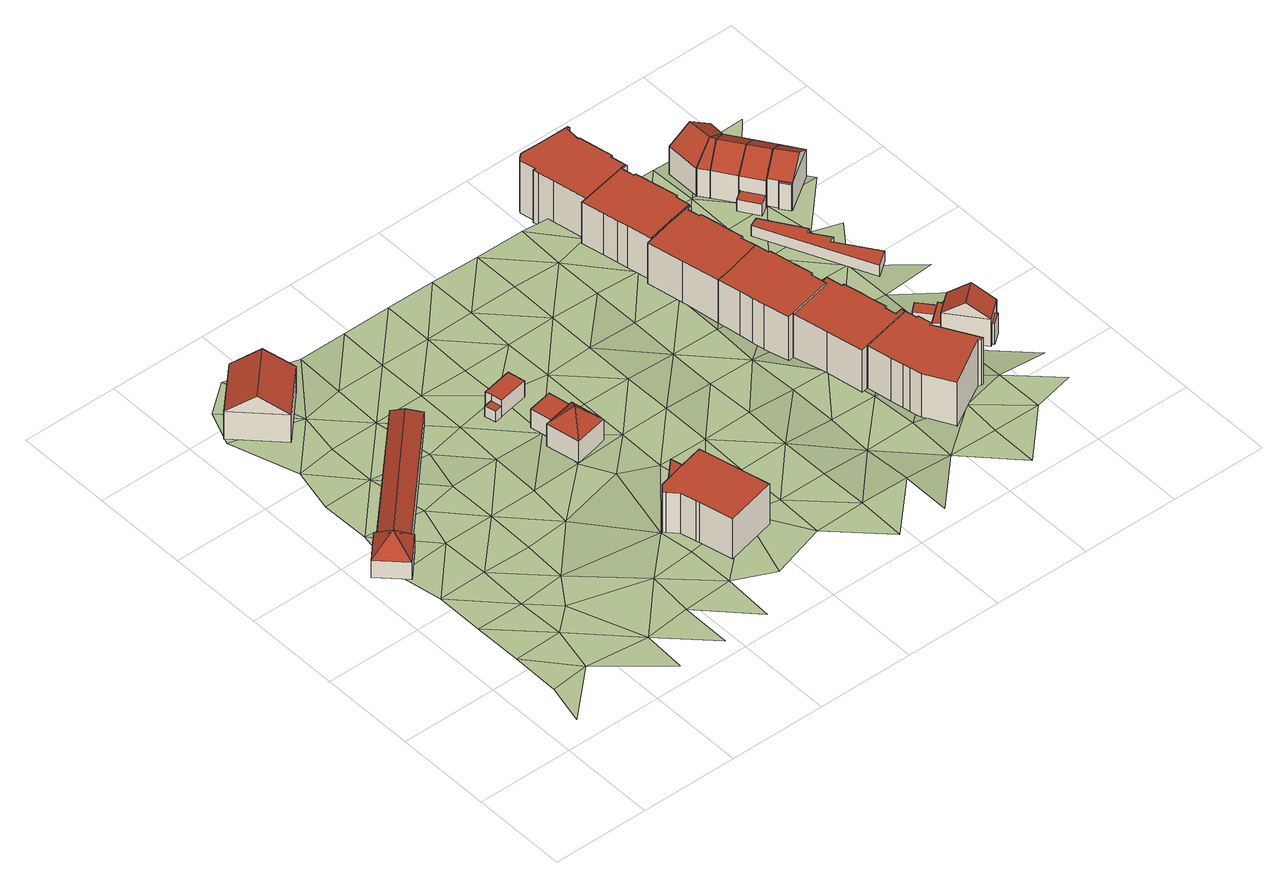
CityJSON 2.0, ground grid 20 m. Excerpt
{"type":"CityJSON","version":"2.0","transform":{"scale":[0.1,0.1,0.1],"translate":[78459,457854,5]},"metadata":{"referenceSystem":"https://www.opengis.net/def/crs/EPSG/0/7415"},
"CityObjects":{
"building1":{"type":"Building","attributes":{"validity":"0"},"children":["building1-1","building1-2"]},
"building1-1":{"type":"BuildingPart","attributes":{"roofType":"1040","RelativeEavesHeight":3.9,"RelativeRidgeHeight":7.31,"AbsoluteEavesHeight":12.45,"AbsoluteRidgeHeight":15.87,"validity":"0"},"parents":["building1"],"geometry":[{"type":"Solid","lod":"2","boundaries":[[[[0,1,2,3]],[[1,4,5,2]],[[4,6,7,5]],[[6,0,3,7]],[[4,1,8]],[[0,6,9]],[[1,0,9,8]],[[6,4,8,9]],[[3,2,5,7]]]],"semantics":{"surfaces":[{"type":"WallSurface"},{"type":"RoofSurface","Direction":44.85,"Slope":41.11},{"type":"RoofSurface","Direction":224.78,"Slope":-45.88},{"type":"RoofSurface","Direction":314.71,"Slope":41.17},{"type":"RoofSurface","Direction":134.68,"Slope":41.06},{"type":"GroundSurface"}],"values":[[0,0,0,0,1,2,3,4,5]]}}]},
"building1-2":{"type":"BuildingPart","attributes":{"roofType":"1120","RelativeEavesHeight":3.92,"RelativeRidgeHeight":8.08,"AbsoluteEavesHeight":12.45,"AbsoluteRidgeHeight":16.61,"validity":"0"},"parents":["building1"],"geometry":[{"type":"Solid","lod":"2","boundaries":[[[[10,11,12,13]],[[11,14,15,12]],[[14,16,17,15]],[[16,10,13,17]],[[11,10,18]],[[14,11,18]],[[16,14,18]],[[10,16,18]],[[13,12,15,17]]]],"semantics":{"surfaces":[{"type":"WallSurface"},{"type":"RoofSurface","Direction":134.63,"Slope":40.34},{"type":"RoofSurface","Direction":224.61,"Slope":40.28},{"type":"RoofSurface","Direction":314.88,"Slope":40.34},{"type":"RoofSurface","Direction":44.78,"Slope":40.28},{"type":"GroundSurface"}],"values":[[0,0,0,0,1,2,3,4,5]]}}]},
"building2":{"type":"Building","attributes":{"roofType":"1030","RelativeEavesHeight":6.47,"RelativeRidgeHeight":10.42,"AbsoluteEavesHeight":15.68,"AbsoluteRidgeHeight":19.63,"validity":"0"},"geometry":[{"type":"Solid","lod":"2","boundaries":[[[[19,20,21,22]],[[20,23,24,21]],[[23,25,26,24]],[[25,19,22,26]],[[23,20,27]],[[19,25,28]],[[20,19,28,27]],[[25,23,27,28]],[[22,21,24,26]]]],"semantics":{"surfaces":[{"type":"WallSurface"},{"type":"RoofSurface","Direction":315.12,"Slope":55.67},{"type":"RoofSurface","Direction":134.87,"Slope":55.67},{"type":"GroundSurface"}],"values":[[0,0,0,0,0,0,1,2,3]]}}]},
"building3":{"type":"Building","attributes":{"roofType":"1000","RelativeEavesHeight":9.37,"RelativeRidgeHeight":9.37,"AbsoluteEavesHeight":18.61,"AbsoluteRidgeHeight":18.61,"validity":"0"},"geometry":[{"type":"Solid","lod":"2","boundaries":[[[[29,30,31,32]],[[30,33,34,31]],[[33,35,36,34]],[[35,37,38,36]],[[37,39,40,38]],[[39,41,42,40]],[[41,43,44,42]],[[43,45,46,44]],[[45,47,48,46]],[[47,49,50,48]],[[49,51,52,50]],[[51,53,54,52]],[[53,29,32,54]],[[53,51,49,47,45,43,41,39,37,35,33,30,29]],[[32,31,34,36,38,40,42,44,46,48,50,52,54]]]],"semantics":{"surfaces":[{"type":"WallSurface"},{"type":"RoofSurface","Direction":0,"Slope":90},{"type":"GroundSurface"}],"values":[[0,0,0,0,0,0,0,0,0,0,0,0,0,1,2]]}}]},
"building4":{"type":"Building","attributes":{"roofType":"1000","RelativeEavesHeight":3.61,"RelativeRidgeHeight":3.61,"AbsoluteEavesHeight":12.9,"AbsoluteRidgeHeight":12.9,"validity":"0"},"geometry":[{"type":"Solid","lod":"2","boundaries":[[[[55,56,57,58]],[[56,59,60,57]],[[59,61,62,60]],[[61,55,58,62]],[[61,59,56,55]],[[58,57,60,62]]]],"semantics":{"surfaces":[{"type":"WallSurface"},{"type":"RoofSurface","Direction":0,"Slope":90},{"type":"GroundSurface"}],"values":[[0,0,0,0,1,2]]}}]},
"building5":{"type":"Building","attributes":{"validity":"0"},"children":["building5-1","building5-2"]},
"building5-1":{"type":"BuildingPart","attributes":{"roofType":"1120","RelativeEavesHeight":5.06,"RelativeRidgeHeight":8.87,"AbsoluteEavesHeight":13.68,"AbsoluteRidgeHeight":17.49,"validity":"0"},"parents":["building5"],"geometry":[{"type":"Solid","lod":"2","boundaries":[[[[63,64,65,66]],[[64,67,68,65]],[[67,69,70,68]],[[69,63,66,70]],[[64,63,71]],[[67,64,71]],[[69,67,71]],[[63,69,71]],[[66,65,68,70]]]],"semantics":{"surfaces":[{"type":"WallSurface"},{"type":"RoofSurface","Direction":259.05,"Slope":42.78},{"type":"RoofSurface","Direction":349.16,"Slope":42.77},{"type":"RoofSurface","Direction":79.16,"Slope":42.78},{"type":"RoofSurface","Direction":168.69,"Slope":42.77},{"type":"GroundSurface"}],"values":[[0,0,0,0,1,2,3,4,5]]}}]},
"building5-2":{"type":"BuildingPart","attributes":{"roofType":"1000","RelativeEavesHeight":4.38,"RelativeRidgeHeight":4.38,"AbsoluteEavesHeight":13.31,"AbsoluteRidgeHeight":13.31,"validity":"0"},"parents":["building5"],"geometry":[{"type":"Solid","lod":"2","boundaries":[[[[72,73,74,75]],[[73,76,77,74]],[[76,78,79,77]],[[78,72,75,79]],[[78,76,73,72]],[[75,74,77,79]]]],"semantics":{"surfaces":[{"type":"WallSurface"},{"type":"RoofSurface","Direction":169.07,"Slope":90},{"type":"GroundSurface"}],"values":[[0,0,0,0,1,2]]}}]},
"building6":{"type":"Building","attributes":{"validity":"0"},"children":["building6-1","building6-2"]},
"building6-1":{"type":"BuildingPart","attributes":{"roofType":"1000","RelativeEavesHeight":3.83,"RelativeRidgeHeight":3.83,"AbsoluteEavesHeight":12.99,"AbsoluteRidgeHeight":12.99,"validity":"0"},"parents":["building6"],"geometry":[{"type":"Solid","lod":"2","boundaries":[[[[80,81,82,83]],[[81,84,85,82]],[[84,86,87,85]],[[86,88,89,87]],[[88,80,83,89]],[[88,86,84,81,80]],[[83,82,85,87,89]]]],"semantics":{"surfaces":[{"type":"WallSurface"},{"type":"RoofSurface","Direction":0,"Slope":90},{"type":"GroundSurface"}],"values":[[0,0,0,0,0,1,2]]}}]},
"building6-2":{"type":"BuildingPart","attributes":{"roofType":"1000","RelativeEavesHeight":2.48,"RelativeRidgeHeight":2.48,"AbsoluteEavesHeight":11.59,"AbsoluteRidgeHeight":11.59,"validity":"0"},"parents":["building6"],"geometry":[{"type":"Solid","lod":"2","boundaries":[[[[90,91,92,93]],[[91,94,95,92]],[[94,96,97,95]],[[96,90,93,97]],[[96,94,91,90]],[[93,92,95,97]]]],"semantics":{"surfaces":[{"type":"WallSurface"},{"type":"RoofSurface","Direction":0,"Slope":90},{"type":"GroundSurface"}],"values":[[0,0,0,0,1,2]]}}]},
"building7":{"type":"Building","attributes":{"roofType":"1000","RelativeEavesHeight":12.07,"RelativeRidgeHeight":12.07,"AbsoluteEavesHeight":18.61,"AbsoluteRidgeHeight":18.61,"validity":"0"},"geometry":[{"type":"Solid","lod":"2","boundaries":[[[[98,99,100,101]],[[99,102,103,100]],[[102,104,105,103]],[[104,106,107,105]],[[106,108,109,107]],[[108,110,111,109]],[[110,112,113,111]],[[112,114,115,113]],[[114,116,117,115]],[[116,118,119,117]],[[118,120,121,119]],[[120,122,123,121]],[[122,124,125,123]],[[124,126,127,125]],[[126,128,129,127]],[[128,130,131,129]],[[130,98,101,131]],[[130,128,126,124,122,120,118,116,114,112,110,108,106,104,102,99,98]],[[101,100,103,105,107,109,111,113,115,117,119,121,123,125,127,129,131]]]],"semantics":{"surfaces":[{"type":"WallSurface"},{"type":"RoofSurface","Direction":0,"Slope":90},{"type":"GroundSurface"}],"values":[[0,0,0,0,0,0,0,0,0,0,0,0,0,0,0,0,0,1,2]]}}]},
"building8":{"type":"Building","attributes":{"roofType":"1000","RelativeEavesHeight":11.74,"RelativeRidgeHeight":11.74,"AbsoluteEavesHeight":18.32,"AbsoluteRidgeHeight":18.32,"validity":"0"},"geometry":[{"type":"Solid","lod":"2","boundaries":[[[[132,133,134,135]],[[133,136,137,134]],[[136,138,139,137]],[[138,140,141,139]],[[140,142,143,141]],[[142,144,145,143]],[[144,146,147,145]],[[146,148,149,147]],[[148,150,151,149]],[[150,152,153,151]],[[152,154,155,153]],[[154,156,157,155]],[[156,158,159,157]],[[158,160,161,159]],[[160,162,163,161]],[[162,164,165,163]],[[164,132,135,165]],[[164,162,160,158,156,154,152,150,148,146,144,142,140,138,136,133,132]],[[135,134,137,139,141,143,145,147,149,151,153,155,157,159,161,163,165]]]],"semantics":{"surfaces":[{"type":"WallSurface"},{"type":"RoofSurface","Direction":0,"Slope":90},{"type":"GroundSurface"}],"values":[[0,0,0,0,0,0,0,0,0,0,0,0,0,0,0,0,0,1,2]]}}]},
"building9":{"type":"Building","attributes":{"roofType":"1000","RelativeEavesHeight":11.69,"RelativeRidgeHeight":11.69,"AbsoluteEavesHeight":18.32,"AbsoluteRidgeHeight":18.32,"validity":"0"},"geometry":[{"type":"Solid","lod":"2","boundaries":[[[[166,167,168,169]],[[167,170,171,168]],[[170,172,173,171]],[[172,174,175,173]],[[174,176,177,175]],[[176,178,179,177]],[[178,180,181,179]],[[180,140,141,181]],[[140,138,139,141]],[[138,182,183,139]],[[182,184,185,183]],[[184,186,187,185]],[[186,188,189,187]],[[188,190,191,189]],[[190,192,193,191]],[[192,166,169,193]],[[192,190,188,186,184,182,138,140,180,178,176,174,172,170,167,166]],[[169,168,171,173,175,177,179,181,141,139,183,185,187,189,191,193]]]],"semantics":{"surfaces":[{"type":"WallSurface"},{"type":"RoofSurface","Direction":0,"Slope":90},{"type":"GroundSurface"}],"values":[[0,0,0,0,0,0,0,0,0,0,0,0,0,0,0,0,1,2]]}}]},
"building10":{"type":"Building","attributes":{"roofType":"1000","RelativeEavesHeight":12.25,"RelativeRidgeHeight":12.25,"AbsoluteEavesHeight":18.61,"AbsoluteRidgeHeight":18.61,"validity":"0"},"geometry":[{"type":"Solid","lod":"2","boundaries":[[[[116,114,194,195]],[[114,112,196,194]],[[112,197,198,196]],[[197,199,200,198]],[[199,201,202,200]],[[201,203,204,202]],[[203,205,206,204]],[[205,207,208,206]],[[207,209,210,208]],[[209,211,212,210]],[[211,213,214,212]],[[213,215,216,214]],[[215,217,218,216]],[[217,219,220,218]],[[219,221,222,220]],[[221,223,224,222]],[[223,116,195,224]],[[223,221,219,217,215,213,211,209,207,205,203,201,199,197,112,114,116]],[[195,194,196,198,200,202,204,206,208,210,212,214,216,218,220,222,224]]]],"semantics":{"surfaces":[{"type":"WallSurface"},{"type":"RoofSurface","Direction":0,"Slope":90},{"type":"GroundSurface"}],"values":[[0,0,0,0,0,0,0,0,0,0,0,0,0,0,0,0,0,1,2]]}}]},
"building11":{"type":"Building","attributes":{"roofType":"1000","RelativeEavesHeight":12.56,"RelativeRidgeHeight":12.56,"AbsoluteEavesHeight":18.91,"AbsoluteRidgeHeight":18.91,"validity":"0"},"geometry":[{"type":"Solid","lod":"2","boundaries":[[[[225,226,204,206]],[[226,227,202,204]],[[227,228,229,202]],[[228,230,231,229]],[[230,232,233,231]],[[232,234,235,233]],[[234,236,237,235]],[[236,238,239,237]],[[238,240,241,239]],[[240,242,243,241]],[[242,244,245,243]],[[244,246,247,245]],[[246,248,249,247]],[[248,250,251,249]],[[250,252,253,251]],[[252,254,255,253]],[[254,225,206,255]],[[254,252,250,248,246,244,242,240,238,236,234,232,230,228,227,226,225]],[[206,204,202,229,231,233,235,237,239,241,243,245,247,249,251,253,255]]]],"semantics":{"surfaces":[{"type":"WallSurface"},{"type":"RoofSurface","Direction":0,"Slope":90},{"type":"GroundSurface"}],"values":[[0,0,0,0,0,0,0,0,0,0,0,0,0,0,0,0,0,1,2]]}}]},
"building12":{"type":"Building","attributes":{"roofType":"1000","RelativeEavesHeight":12.27,"RelativeRidgeHeight":12.27,"AbsoluteEavesHeight":18.91,"AbsoluteRidgeHeight":18.91,"validity":"0"},"geometry":[{"type":"Solid","lod":"2","boundaries":[[[[256,238,257,258]],[[238,236,259,257]],[[236,260,261,259]],[[260,262,263,261]],[[262,264,265,263]],[[264,266,267,265]],[[266,268,269,267]],[[268,270,271,269]],[[270,272,273,271]],[[272,274,275,273]],[[274,276,277,275]],[[276,278,279,277]],[[278,280,281,279]],[[280,282,283,281]],[[282,284,285,283]],[[284,286,287,285]],[[286,288,289,287]],[[288,290,291,289]],[[290,256,258,291]],[[290,288,286,284,282,280,278,276,274,272,270,268,266,264,262,260,236,238,256]],[[258,257,259,261,263,265,267,269,271,273,275,277,279,281,283,285,287,289,291]]]],"semantics":{"surfaces":[{"type":"WallSurface"},{"type":"RoofSurface","Direction":0,"Slope":90},{"type":"GroundSurface"}],"values":[[0,0,0,0,0,0,0,0,0,0,0,0,0,0,0,0,0,0,0,1,2]]}}]},
"building13":{"type":"Building","attributes":{"validity":"0"},"children":["building13-1","building13-2","building13-3","building13-4"]},
"building13-1":{"type":"BuildingPart","attributes":{"roofType":"1000","RelativeEavesHeight":3.9,"RelativeRidgeHeight":3.9,"AbsoluteEavesHeight":10.85,"AbsoluteRidgeHeight":10.85,"validity":"0"},"parents":["building13"],"geometry":[{"type":"Solid","lod":"2","boundaries":[[[[292,293,294,295]],[[293,296,297,294]],[[296,298,299,297]],[[298,292,295,299]],[[298,296,293,292]],[[295,294,297,299]]]],"semantics":{"surfaces":[{"type":"WallSurface"},{"type":"RoofSurface","Direction":0,"Slope":90},{"type":"GroundSurface"}],"values":[[0,0,0,0,1,2]]}}]},
"building13-2":{"type":"BuildingPart","attributes":{"roofType":"1030","RelativeEavesHeight":6.4,"RelativeRidgeHeight":9.7,"AbsoluteEavesHeight":13.35,"AbsoluteRidgeHeight":16.65,"validity":"0"},"parents":["building13"],"geometry":[{"type":"Solid","lod":"2","boundaries":[[[[300,301,299,295]],[[301,302,303,299]],[[302,304,305,303]],[[304,300,295,305]],[[302,301,306]],[[300,304,307]],[[301,300,307,306]],[[304,302,306,307]],[[295,299,303,305]]]],"semantics":{"surfaces":[{"type":"WallSurface"},{"type":"RoofSurface","Direction":321.56,"Slope":53.16},{"type":"RoofSurface","Direction":141.35,"Slope":53.16},{"type":"GroundSurface"}],"values":[[0,0,0,0,0,0,1,2,3]]}}]},
"building13-3":{"type":"BuildingPart","attributes":{"roofType":"1000","RelativeEavesHeight":4.85,"RelativeRidgeHeight":4.85,"AbsoluteEavesHeight":11.91,"AbsoluteRidgeHeight":11.91,"validity":"0"},"parents":["building13"],"geometry":[{"type":"Solid","lod":"2","boundaries":[[[[308,309,310,311]],[[309,312,313,310]],[[312,314,315,313]],[[314,308,311,315]],[[314,312,309,308]],[[311,310,313,315]]]],"semantics":{"surfaces":[{"type":"WallSurface"},{"type":"RoofSurface","Direction":0,"Slope":90},{"type":"GroundSurface"}],"values":[[0,0,0,0,1,2]]}}]},
"building13-4":{"type":"BuildingPart","attributes":{"roofType":"1000","RelativeEavesHeight":3.12,"RelativeRidgeHeight":3.12,"AbsoluteEavesHeight":10.19,"AbsoluteRidgeHeight":10.19,"validity":"0"},"parents":["building13"],"geometry":[{"type":"Solid","lod":"2","boundaries":[[[[316,317,318,319]],[[317,320,321,318]],[[320,322,323,321]],[[322,324,325,323]],[[324,316,319,325]],[[324,322,320,317,316]],[[319,318,321,323,325]]]],"semantics":{"surfaces":[{"type":"WallSurface"},{"type":"RoofSurface","Direction":0,"Slope":90},{"type":"GroundSurface"}],"values":[[0,0,0,0,0,1,2]]}}]},
"building14":{"type":"Building","attributes":{"roofType":"1000","RelativeEavesHeight":2.44,"RelativeRidgeHeight":2.44,"AbsoluteEavesHeight":8.48,"AbsoluteRidgeHeight":8.48,"validity":"0"},"geometry":[{"type":"Solid","lod":"2","boundaries":[[[[326,327,328,329]],[[327,330,331,328]],[[330,332,333,331]],[[332,334,335,333]],[[334,336,337,335]],[[336,338,339,337]],[[338,340,341,339]],[[340,326,329,341]],[[340,338,336,334,332,330,327,326]],[[329,328,331,333,335,337,339,341]]]],"semantics":{"surfaces":[{"type":"WallSurface"},{"type":"RoofSurface","Direction":0,"Slope":90},{"type":"GroundSurface"}],"values":[[0,0,0,0,0,0,0,0,1,2]]}}]},
"building15":{"type":"Building","attributes":{"validity":"0"},"children":["building15-1","building15-2"]},
"building15-1":{"type":"BuildingPart","attributes":{"roofType":"1030","RelativeEavesHeight":6.57,"RelativeRidgeHeight":9.76,"AbsoluteEavesHeight":12.1,"AbsoluteRidgeHeight":15.29,"validity":"0"},"parents":["building15"],"geometry":[{"type":"Solid","lod":"2","boundaries":[[[[342,343,344,345]],[[343,346,347,344]],[[346,348,349,347]],[[348,342,345,349]],[[346,343,350]],[[342,348,351]],[[343,342,351,350]],[[348,346,350,351]],[[345,344,347,349]]]],"semantics":{"surfaces":[{"type":"WallSurface"},{"type":"RoofSurface","Direction":270.07,"Slope":54.99},{"type":"RoofSurface","Direction":90.62,"Slope":54.94},{"type":"GroundSurface"}],"values":[[0,0,0,0,0,0,1,2,3]]}}]},
"building15-2":{"type":"BuildingPart","attributes":{"roofType":"1030","RelativeEavesHeight":6.51,"RelativeRidgeHeight":9.7,"AbsoluteEavesHeight":12.1,"AbsoluteRidgeHeight":15.29,"validity":"0"},"parents":["building15"],"geometry":[{"type":"Solid","lod":"2","boundaries":[[[[352,342,353,354]],[[342,348,355,353]],[[348,356,357,355]],[[356,352,354,357]],[[348,342,351]],[[352,356,358]],[[342,352,358,351]],[[356,348,351,358]],[[354,353,355,357]]]],"semantics":{"surfaces":[{"type":"WallSurface"},{"type":"RoofSurface","Direction":236.57,"Slope":56.31},{"type":"RoofSurface","Direction":62.44,"Slope":56.39},{"type":"GroundSurface"}],"values":[[0,0,0,0,0,0,1,2,3]]}}]},
"building16":{"type":"Building","attributes":{"roofType":"1030","RelativeEavesHeight":6.51,"RelativeRidgeHeight":9.69,"AbsoluteEavesHeight":12.1,"AbsoluteRidgeHeight":15.29,"validity":"0"},"geometry":[{"type":"Solid","lod":"2","boundaries":[[[[359,352,354,360]],[[352,356,357,354]],[[356,361,362,357]],[[361,359,360,362]],[[356,352,358]],[[359,361,363]],[[352,359,363,358]],[[361,356,358,363]],[[360,354,357,362]]]],"semantics":{"surfaces":[{"type":"WallSurface"},{"type":"RoofSurface","Direction":235.72,"Slope":56.1},{"type":"RoofSurface","Direction":55.79,"Slope":56.1},{"type":"GroundSurface"}],"values":[[0,0,0,0,0,0,1,2,3]]}}]},
"building17":{"type":"Building","attributes":{"validity":"0"},"children":["building17-1","building17-2"]},
"building17-1":{"type":"BuildingPart","attributes":{"roofType":"1030","RelativeEavesHeight":6.51,"RelativeRidgeHeight":9.69,"AbsoluteEavesHeight":12.1,"AbsoluteRidgeHeight":15.29,"validity":"0"},"parents":["building17"],"geometry":[{"type":"Solid","lod":"2","boundaries":[[[[361,364,365,362]],[[364,366,367,365]],[[366,359,360,367]],[[359,361,362,360]],[[366,364,368]],[[361,359,363]],[[364,361,363,368]],[[359,366,368,363]],[[362,365,367,360]]]],"semantics":{"surfaces":[{"type":"WallSurface"},{"type":"RoofSurface","Direction":55.81,"Slope":56.08},{"type":"RoofSurface","Direction":235.78,"Slope":56.08},{"type":"GroundSurface"}],"values":[[0,0,0,0,0,0,1,2,3]]}}]},
"building17-2":{"type":"BuildingPart","attributes":{"roofType":"1000","RelativeEavesHeight":2.61,"RelativeRidgeHeight":2.61,"AbsoluteEavesHeight":8.66,"AbsoluteRidgeHeight":8.66,"validity":"0"},"parents":["building17"],"geometry":[{"type":"Solid","lod":"2","boundaries":[[[[369,370,371,372]],[[370,373,374,371]],[[373,375,376,374]],[[375,369,372,376]],[[375,373,370,369]],[[372,371,374,376]]]],"semantics":{"surfaces":[{"type":"WallSurface"},{"type":"RoofSurface","Direction":0,"Slope":90},{"type":"GroundSurface"}],"values":[[0,0,0,0,1,2]]}}]},
"building18":{"type":"Building","attributes":{"validity":"0"},"children":["building18-1","building18-2"]},
"building18-1":{"type":"BuildingPart","attributes":{"roofType":"1030","RelativeEavesHeight":6.47,"RelativeRidgeHeight":9.66,"AbsoluteEavesHeight":12.1,"AbsoluteRidgeHeight":15.29,"validity":"0"},"parents":["building18"],"geometry":[{"type":"Solid","lod":"2","boundaries":[[[[377,378,379,380]],[[378,381,382,379]],[[381,383,384,382]],[[383,377,380,384]],[[381,378,385]],[[377,383,386]],[[378,377,386,385]],[[383,381,385,386]],[[380,379,382,384]]]],"semantics":{"surfaces":[{"type":"WallSurface"},{"type":"RoofSurface","Direction":55.54,"Slope":54.31},{"type":"RoofSurface","Direction":234.99,"Slope":54.3},{"type":"GroundSurface"}],"values":[[0,0,0,0,0,0,1,2,3]]}}]},
"building18-2":{"type":"BuildingPart","attributes":{"roofType":"1000","RelativeEavesHeight":6.11,"RelativeRidgeHeight":6.11,"AbsoluteEavesHeight":12.1,"AbsoluteRidgeHeight":12.1,"validity":"0"},"parents":["building18"],"geometry":[{"type":"Solid","lod":"2","boundaries":[[[[381,387,388,389]],[[387,390,391,388]],[[390,392,393,391]],[[392,381,389,393]],[[392,390,387,381]],[[389,388,391,393]]]],"semantics":{"surfaces":[{"type":"WallSurface"},{"type":"RoofSurface","Direction":0,"Slope":90},{"type":"GroundSurface"}],"values":[[0,0,0,0,1,2]]}}]},
"terrain1":{"type":"TINRelief","attributes":{"validity":"0"},"geometry":[{"type":"CompositeSurface","lod":"2","boundaries":[[[394,395,396]],[[397,394,396]],[[398,397,399]],[[397,396,399]],[[400,398,401]],[[398,399,401]],[[402,400,403]],[[399,396,404]],[[400,401,405]],[[396,406,404]],[[407,402,403]],[[401,399,408]],[[400,405,403]],[[408,399,404]],[[405,401,409]],[[410,407,411]],[[401,408,409]],[[407,403,412]],[[413,410,411]],[[407,412,411]],[[403,405,414]],[[408,404,415]],[[405,409,416]],[[404,417,418]],[[409,408,415]],[[419,413,420]],[[405,416,414]],[[412,403,414]],[[413,411,421]],[[422,419,420]],[[404,418,415]],[[413,421,420]],[[411,412,423]],[[416,409,424]],[[412,414,423]],[[425,422,420]],[[414,416,424]],[[421,411,426]],[[411,423,427]],[[409,415,428]],[[415,418,429]],[[418,430,429]],[[420,421,426]],[[424,409,428]],[[411,427,426]],[[423,414,431]],[[414,424,432]],[[425,420,433]],[[415,429,434]],[[414,432,431]],[[427,423,431]],[[420,426,435]],[[415,434,428]],[[420,435,433]],[[426,427,436]],[[432,424,437]],[[427,431,436]],[[424,428,438]],[[435,426,439]],[[434,429,440]],[[426,436,441]],[[431,432,442]],[[428,434,440]],[[429,443,440]],[[424,438,437]],[[426,441,439]],[[436,431,442]],[[433,435,444]],[[432,437,442]],[[435,439,444]],[[428,445,438]],[[441,436,446]],[[428,440,447]],[[428,447,445]],[[436,442,446]],[[443,448,440]],[[437,438,449]],[[442,437,449]],[[439,441,450]],[[441,446,451]],[[438,445,449]],[[441,451,450]],[[444,439,452]],[[440,448,453]],[[447,440,454]],[[446,442,455]],[[442,449,456]],[[439,450,452]],[[440,453,454]],[[445,447,457]],[[442,456,455]],[[451,446,458]],[[447,454,457]],[[453,448,459]],[[449,445,460]],[[450,451,458]],[[448,461,459]],[[446,455,458]],[[445,457,460]],[[456,449,462]],[[454,453,463]],[[453,459,464]],[[455,456,462]],[[452,450,465]],[[449,460,462]],[[450,458,466]],[[457,454,463]],[[453,464,463]],[[450,466,465]],[[459,461,467]],[[458,455,468]],[[455,462,469]],[[460,457,470]],[[457,463,471]],[[466,458,468]],[[464,459,472]],[[455,469,468]],[[457,471,470]],[[463,464,472]],[[462,460,473]],[[459,467,472]],[[469,462,473]],[[465,466,474]],[[466,468,475]],[[460,470,473]],[[471,463,476]],[[463,472,477]],[[466,475,474]],[[467,478,479]],[[468,469,480]],[[463,477,476]],[[469,473,481]],[[470,471,482]],[[472,467,479]],[[469,481,480]],[[473,470,482]],[[475,468,483]],[[471,476,482]],[[477,472,484]],[[474,475,483]],[[468,480,483]],[[472,479,485]],[[481,473,486]],[[476,477,487]],[[473,482,488]],[[472,485,484]],[[482,476,487]],[[473,488,486]],[[477,484,487]],[[474,483,489]],[[480,481,490]],[[483,480,490]],[[481,486,490]],[[485,479,491]],[[479,492,493]],[[489,483,494]],[[479,493,491]],[[488,482,495]],[[482,487,496]],[[483,490,494]],[[484,485,497]],[[487,484,498]],[[486,488,499]],[[489,494,500]],[[485,491,497]],[[482,496,495]],[[493,492,501]],[[490,486,502]],[[488,495,499]],[[484,497,498]],[[487,498,496]],[[491,493,501]],[[494,490,503]],[[486,499,502]],[[500,494,504]],[[497,491,505]],[[490,502,503]],[[491,501,505]],[[496,498,506]],[[495,496,507]],[[494,503,504]],[[498,497,508]],[[496,506,507]],[[499,495,509]],[[497,505,510]],[[506,498,508]],[[502,499,511]],[[495,507,509]],[[497,510,508]],[[505,501,512]],[[499,509,511]],[[503,502,513]],[[506,508,514]],[[507,506,515]],[[510,505,516]],[[502,511,513]],[[509,507,515]],[[504,503,517]],[[506,514,515]],[[508,510,518]],[[503,513,517]],[[514,508,518]],[[511,509,519]],[[509,515,520]],[[513,511,519]],[[509,520,519]],[[515,514,521]],[[520,515,522]],[[517,513,523]],[[513,519,524]],[[513,524,523]],[[519,520,525]],[[524,519,525]],[[523,524,526]]]}]}
},
"vertices":[
[58,574,75],[275,793,75],[275,793,36],[58,574,36],[317,751,75],[317,751,36],[101,532,75],[101,532,36],[275,751,109],[55,528,109],
[104,528,75],[55,478,75],[55,478,35],[104,528,35],[5,528,75],[5,528,35],[54,578,75],[54,578,35],[55,528,116],
[35,951,107],[120,1036,107],[120,1036,42],[35,951,42],[203,956,107],[203,956,42],[117,869,107],[117,869,42],[161,996,146],[76,910,146],
[607,177,136],[502,152,136],[502,152,42],[607,177,42],[486,220,136],[486,220,42],[484,227,136],[484,227,42],[476,259,136],[476,259,42],[459,277,136],[459,277,42],[454,282,136],[454,282,42],[467,297,136],[467,297,42],[522,311,136],[522,311,42],[573,323,136],[573,323,42],[588,259,136],[588,259,42],[590,252,136],[590,252,42],[594,234,136],[594,234,42],
[573,323,79],[522,311,79],[522,311,43],[573,323,43],[515,338,79],[515,338,43],[559,382,79],[559,382,43],
[462,512,87],[449,581,87],[449,581,36],[462,512,36],[518,595,87],[518,595,36],[531,526,87],[531,526,36],[490,553,125],
[465,584,83],[456,631,83],[456,631,39],[465,584,39],[506,641,83],[506,641,39],[515,594,83],[515,594,39],
[430,705,80],[427,717,80],[427,717,42],[430,705,42],[489,729,80],[489,729,42],[496,694,80],[496,694,42],[434,682,80],[434,682,42],
[418,679,66],[413,702,66],[413,702,41],[418,679,41],[430,705,66],[430,705,41],[434,682,66],[434,682,41],
[1009,507,136],[1011,497,136],[1011,497,15],[1009,507,15],[919,477,136],[919,477,15],[906,474,136],[906,474,15],[895,526,136],[895,526,15],[890,550,136],[890,550,15],[885,577,136],[885,577,15],[875,624,136],[875,624,15],[910,631,136],[910,631,15],[981,649,136],[981,649,15],[987,621,136],[987,621,15],[990,621,136],[990,621,15],[998,585,136],[998,585,15],[1000,573,136],[1000,573,15],[1001,568,136],[1001,568,15],[1009,532,136],[1009,532,15],[1005,531,136],[1005,531,15],
[1052,369,133],[1054,363,133],[1054,363,16],[1052,369,16],[1068,366,133],[1068,366,16],[1070,357,133],[1070,357,16],[964,334,133],[964,334,16],[949,330,133],[949,330,16],[934,405,133],[934,405,16],[919,477,133],[919,477,16],[1011,497,133],[1011,497,16],[1009,507,133],[1009,507,16],[1023,510,133],[1023,510,16],[1030,477,133],[1030,477,16],[1034,478,133],[1034,478,16],[1042,443,133],[1042,443,16],[1045,426,133],[1045,426,16],[1053,388,133],[1053,388,16],[1049,387,133],[1049,387,16],
[1128,219,133],[1123,218,133],[1123,218,16],[1128,219,16],[1117,221,133],[1117,221,16],[1021,163,133],[1021,163,16],[988,219,133],[988,219,16],[983,243,133],[983,243,16],[980,258,133],[980,258,16],[974,283,133],[974,283,16],[1075,333,133],[1075,333,16],[1079,334,133],[1079,334,16],[1084,309,133],[1084,309,16],[1085,305,133],[1085,305,16],[1080,304,133],[1080,304,16],[1088,290,133],[1088,290,16],
[910,631,14],[981,649,14],[875,624,14],[859,699,136],[859,699,14],[844,774,136],[844,774,14],[854,776,136],[854,776,14],[910,789,136],[910,789,14],[959,798,136],[959,798,14],[960,794,136],[960,794,14],[951,792,136],[951,792,14],[956,768,136],[956,768,14],[960,768,136],[960,768,14],[968,731,136],[968,731,14],[969,724,136],[969,724,14],[970,718,136],[970,718,14],[978,679,136],[978,679,14],[974,678,136],[974,678,14],
[959,798,139],[910,789,139],[854,776,139],[843,826,139],[843,826,14],[839,847,139],[839,847,14],[833,877,139],[833,877,14],[823,923,139],[823,923,14],[835,925,139],[835,925,14],[941,946,139],[941,946,14],[941,945,139],[941,945,14],[942,942,139],[942,942,14],[930,940,139],[930,940,14],[935,916,139],[935,916,14],[939,916,139],[939,916,14],[950,867,139],[950,867,14],[958,828,139],[958,828,14],[954,827,139],[954,827,14],
[938,960,139],[941,946,16],[938,960,16],[835,925,16],[821,995,139],[821,995,16],[815,1027,139],[815,1027,16],[812,1038,139],[812,1038,16],[817,1039,139],[817,1039,16],[810,1071,139],[810,1071,16],[815,1077,139],[815,1077,16],[823,1084,139],[823,1084,16],[875,1083,139],[875,1083,16],[928,1083,139],[928,1083,16],[929,1079,139],[929,1079,16],[924,1079,139],[924,1079,16],[922,1048,139],[922,1048,16],[925,1047,139],[925,1047,16],[931,1017,139],[931,1017,16],[939,978,139],[939,978,16],[935,977,139],[935,977,16],
[1147,354,59],[1137,365,59],[1137,365,20],[1147,354,20],[1178,398,59],[1178,398,20],[1188,386,59],[1188,386,20],
[1147,354,84],[1188,386,84],[1242,317,84],[1242,317,20],[1202,285,84],[1202,285,20],[1215,352,116],[1174,319,116],
[1228,306,69],[1232,301,69],[1232,301,21],[1228,306,21],[1210,284,69],[1210,284,21],[1207,289,69],[1207,289,21],
[1159,383,52],[1134,414,52],[1134,414,21],[1159,383,21],[1152,429,52],[1152,429,21],[1163,417,52],[1163,417,21],[1178,398,52],[1178,398,21],
[1078,773,35],[1096,781,35],[1096,781,10],[1078,773,10],[1148,702,35],[1148,702,10],[1140,696,35],[1140,696,10],[1166,658,35],[1166,658,10],[1155,653,35],[1155,653,10],[1210,574,35],[1210,574,10],[1179,552,35],[1179,552,10],
[1075,914,71],[1075,986,71],[1075,986,5],[1075,914,5],[1167,984,71],[1167,984,5],[1166,952,71],[1166,952,5],[1121,985,103],[1121,933,103],
[1089,894,71],[1075,914,6],[1089,894,6],[1166,952,6],[1166,950,71],[1166,950,6],[1127,922,103],
[1118,852,71],[1118,852,6],[1196,905,71],[1196,905,6],[1157,878,103],
[1223,866,71],[1223,866,6],[1145,812,71],[1145,812,6],[1184,839,103],
[1145,812,37],[1125,799,37],[1125,799,10],[1145,812,10],[1100,837,37],[1100,837,10],[1119,850,37],[1119,850,10],
[1223,865,71],[1249,827,71],[1249,827,6],[1223,865,6],[1176,778,71],[1176,778,6],[1149,816,71],[1149,816,6],[1213,802,103],[1186,840,103],
[1172,775,71],[1172,775,10],[1176,778,10],[1158,794,71],[1158,794,10],[1162,798,71],[1162,798,10],
[60,109,35],[40,26,35],[139,117,35],[61,209,35],[60,309,35],[160,212,35],[60,408,35],[158,310,34],[44,501,35],[158,509,35],[267,101,37],[160,410,35],[261,10,37],[61,610,37],[212,256,34],[255,319,34],[59,710,38],[160,710,40],[183,594,36],[79,800,40],[261,509,35],[368,204,41],[260,409,34],[361,8,37],[360,110,39],[31,937,44],[174,897,43],[160,810,41],[59,1010,45],[260,609,36],[351,417,34],[114,1048,58],[260,811,42],[279,692,41],[450,281,43],[461,113,42],[457,9,40],[360,610,38],[360,510,34],[261,1011,49],[459,210,43],[261,911,44],[363,709,41],[460,512,36],[493,449,36],[359,910,46],[589,226,43],[361,810,44],[460,606,40],[541,75,43],[360,1011,49],[560,410,43],[461,724,44],[577,313,43],[658,110,42],[560,510,44],[461,908,47],[459,808,45],[459,1011,49],[660,211,42],[659,311,42],[561,709,44],[560,611,44],[661,410,43],[559,809,45],[760,111,45],[659,510,46],[760,11,42],[658,609,46],[758,311,45],[759,209,45],[559,1011,48],[561,910,47],[860,110,44],[659,809,47],[658,710,47],[760,512,41],[761,410,45],[858,211,38],[760,609,41],[661,1010,46],[660,911,47],[860,409,39],[861,309,38],[860,9,44],[960,110,36],[760,809,43],[761,711,42],[855,511,40],[759,910,44],[956,306,38],[963,213,37],[859,708,43],[935,405,40],[859,608,41],[762,1010,45],[848,803,44],[1068,192,32],[1059,10,34],[1060,109,34],[831,926,45],[987,613,16],[1009,514,16],[1075,304,16],[1060,412,16],[965,713,15],[820,1004,46],[1159,111,31],[960,811,13],[961,910,11],[961,1008,11],[1160,214,29],[1063,513,15],[1060,608,13],[1148,411,23],[1061,709,13],[1165,311,17],[1059,810,10],[1248,133,27],[1061,910,10],[1155,508,12],[1155,608,10],[1258,209,25],[1058,1008,10],[1240,426,24],[1147,811,11],[1161,713,11],[1260,510,18],[1219,694,10],[1167,1007,5],[1184,923,6],[1261,813,7],[1261,1009,5]
]}
